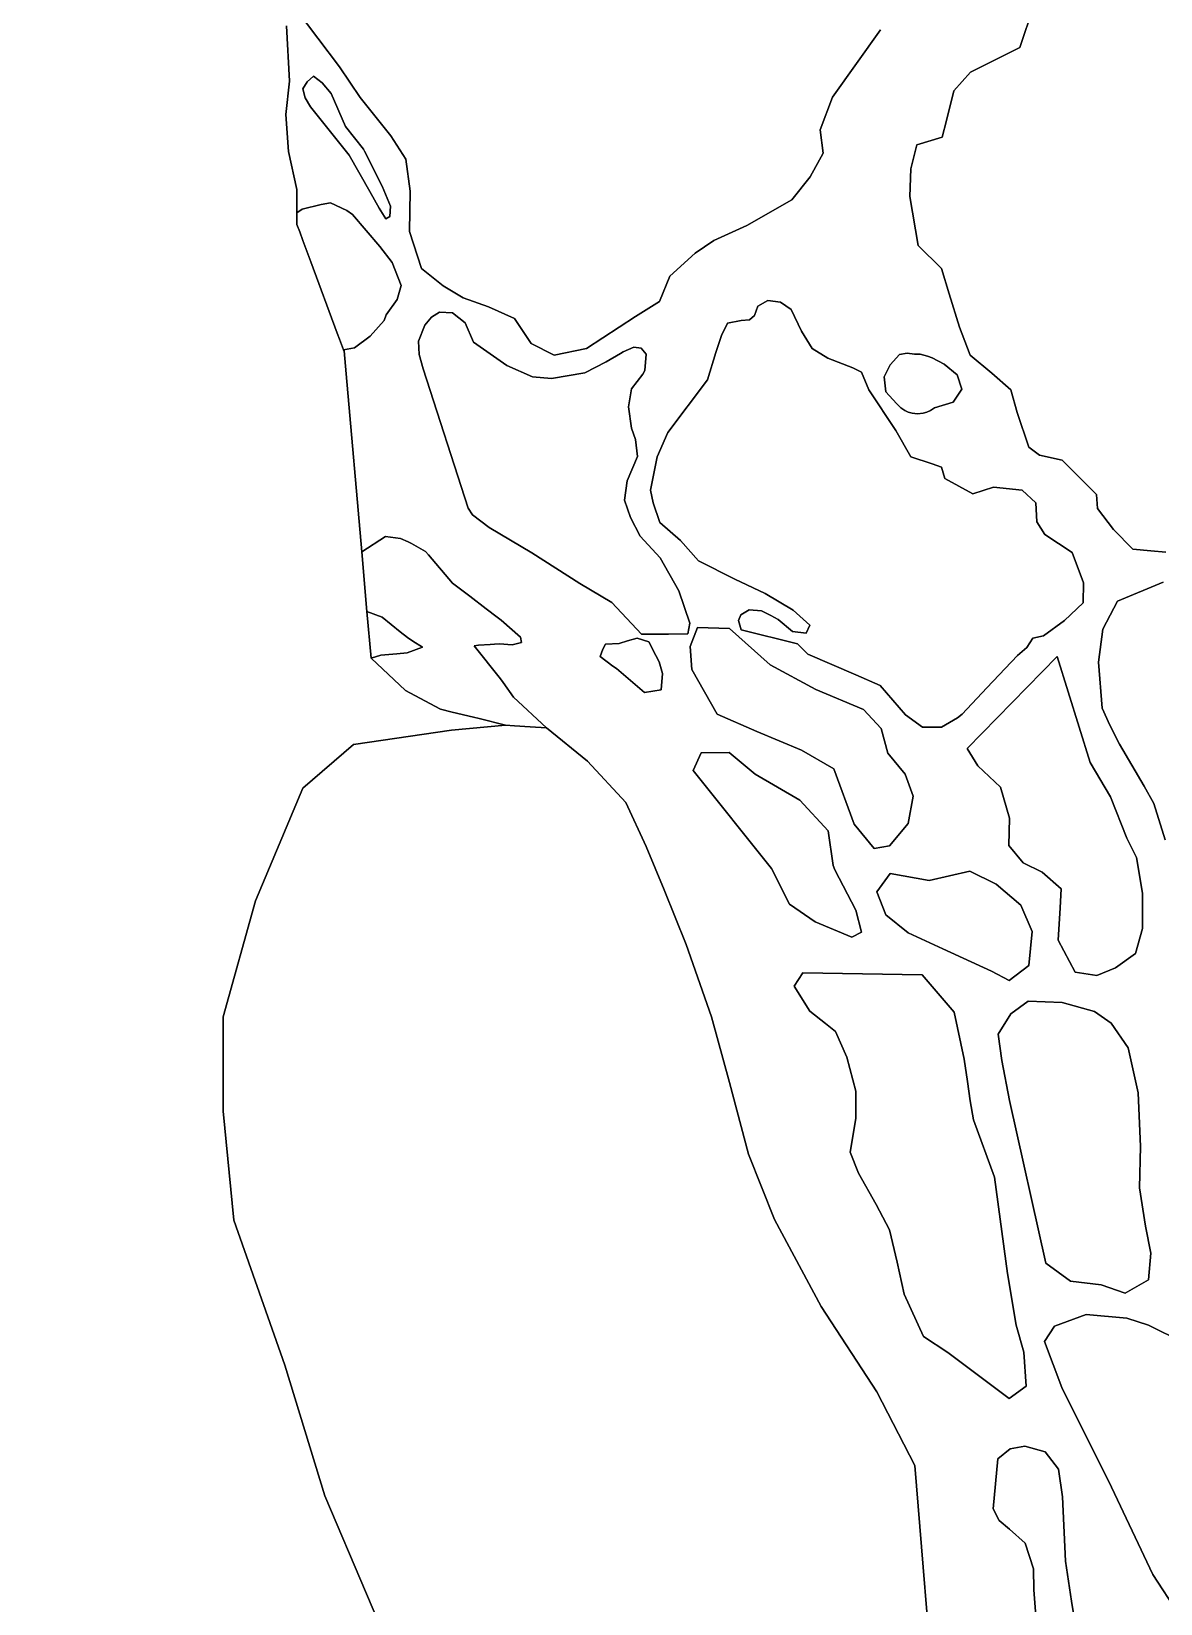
# Model space of a CAD drawing. Header units: inches. Extents: x 288635 to 1232953, y 676945 to 1655780.
# Drawn here: x 558628 to 568549, y 1561270 to 1575081 of the extents above; entities that cross this region are included whole.
import ezdxf

# ---------------------------------------------------------------- set-up
doc = ezdxf.new("R2010")
doc.units = ezdxf.units.IN
doc.header["$MEASUREMENT"] = 0
doc.layers.add('Images', color=7, linetype='Continuous')
picture_1 = doc.add_image_def('image1.jpg', size_in_pixel=(2578, 3749))
picture_2 = doc.add_image_def('image2.jpg', size_in_pixel=(2586, 3753))

msp = doc.modelspace()

# ---------------------------------------------------------------- linework, layer by layer
at = {"color": 1}
for points in [[(566088.7092, 1575095.2319), (565665.375, 1574502.5641), (565559.5414, 1574216.8135), (565585.9998, 1574010.4381), (565469.5829, 1573804.0627), (565310.8326, 1573602.9789), (564913.9568, 1573375.4368), (564622.9146, 1573243.1449), (564458.8726, 1573132.0197), (564236.6221, 1572930.9359), (564146.6636, 1572708.6855), (563934.9965, 1572576.3936), (563506.3707, 1572295.9347), (563220.6201, 1572237.7262), (563019.5364, 1572338.2681), (562871.3694, 1572560.5185), (562643.8273, 1572661.0604), (562421.5768, 1572740.4355), (562246.9515, 1572846.2691), (562056.4511, 1572999.7277), (561950.6175, 1573322.52), (561955.9092, 1573677.0624), (561918.8675, 1573957.5213), (561786.5756, 1574163.8967), (561516.4291, 1574500.4973), (561335.794, 1574769.6042), (560954.6318, 1575274.4125)], [(560954.6318, 1575274.4125), (561335.794, 1574769.6042), (561516.4291, 1574500.4973), (561786.5756, 1574163.8967), (561918.8675, 1573957.5213), (561955.9092, 1573677.0624), (561950.6175, 1573322.52), (562056.4511, 1572999.7277), (562246.9515, 1572846.2691), (562421.5768, 1572740.4355), (562643.8273, 1572661.0604), (562871.3694, 1572560.5185), (563019.5364, 1572338.2681), (563220.6201, 1572237.7262), (563506.3707, 1572295.9347), (563934.9965, 1572576.3936), (564146.6636, 1572708.6855), (564236.6221, 1572930.9359), (564458.8726, 1573132.0197), (564622.9146, 1573243.1449), (564913.9568, 1573375.4368), (565310.8326, 1573602.9789), (565469.5829, 1573804.0627), (565585.9998, 1574010.4381), (565559.5414, 1574216.8135), (565665.375, 1574502.5641), (566088.7092, 1575095.2319)], [(568596.9631, 1570505.1432), (568462.9917, 1570518.7131), (568305.8288, 1570534.0588), (568134.3785, 1570705.5092), (567994.6782, 1570889.6595), (567985.0696, 1571013.4013), (567749.4655, 1571249.0055), (567683.4441, 1571315.0269), (567486.6772, 1571359.5605), (567391.427, 1571429.4106), (567288.8991, 1571733.4161), (567232.6767, 1571931.0616), (567065.812, 1572079.0359), (566877.076, 1572235.8622), (566781.8258, 1572483.5127), (566692.9256, 1572775.6133), (566623.0754, 1572997.8638), (566419.875, 1573201.0642), (566346.6749, 1573631.7484), (566356.3749, 1573874.1655), (566407.175, 1574083.7159), (566629.4255, 1574153.5661), (566667.2406, 1574299.619), (566734.1058, 1574557.8713), (566878.2879, 1574722.6433), (567312.9021, 1574939.9504), (567431.9648, 1575297.1386)], [(567431.9648, 1575297.1386), (567312.9021, 1574939.9504), (566878.2879, 1574722.6433), (566734.1058, 1574557.8713), (566667.2406, 1574299.619), (566629.4255, 1574153.5661), (566407.175, 1574083.7159), (566356.3749, 1573874.1655), (566346.6749, 1573631.7484), (566419.875, 1573201.0642), (566623.0754, 1572997.8638), (566692.9256, 1572775.6133), (566781.8258, 1572483.5127), (566877.076, 1572235.8622), (567065.812, 1572079.0359), (567232.6767, 1571931.0616), (567288.8991, 1571733.4161), (567391.427, 1571429.4106), (567486.6772, 1571359.5605), (567683.4441, 1571315.0269), (567749.4655, 1571249.0055), (567985.0696, 1571013.4013), (567994.6782, 1570889.6595), (568134.3785, 1570705.5092), (568305.8288, 1570534.0588), (568462.9917, 1570518.7131), (568596.9631, 1570505.1432)], [(560869.85, 1575131.3752), (560895.1374, 1574645.6253), (560863.3874, 1574351.9372), (560887.1999, 1574026.4991), (560958.6375, 1573693.1234), (560959.3925, 1573611.4302), (560960.5359, 1573487.6978), (560961.495, 1573383.9068), (560985.2419, 1573320.0871), (561013.2604, 1573244.7874), (561083.4876, 1573056.0517), (561315.8408, 1572431.6026), (561336.2581, 1572376.731), (561371.1465, 1572282.9685), (561374.5062, 1572273.9393), (561392.1762, 1572073.6794), (561530.1812, 1570509.6221), (561576.4517, 1569985.2226), (561612.6316, 1569575.1839), (561913.7349, 1569291.8227), (562040.189, 1569223.8366), (562221.3137, 1569126.4578), (562323.952, 1569101.9646), (562512.2511, 1569056.572), (562561.4856, 1569044.4243), (562792.4138, 1568985.2928), (562319.6369, 1568943.4252), (561458.7786, 1568815.7593), (561012.4549, 1568433.0806), (560598.1061, 1567444.604), (560311.2992, 1566424.2622), (560311.423, 1565595.2694), (560407.2189, 1564638.7533), (560853.79, 1563363.4463), (561204.6891, 1562215.6622), (561938.286, 1560494.0172)], [(566567.9553, 1560303.798), (566388.7187, 1562481.1187), (566055.675, 1563130.8239), (565566.7241, 1563880.1254), (565157.6376, 1564644.8747), (564929.2487, 1565217.747), (564762.3891, 1565848.6294), (564603.6388, 1566425.4222), (564381.3884, 1567060.4235), (564188.2421, 1567539.9817), (564029.4918, 1567920.321), (563850.8977, 1568307.2749), (563512.8629, 1568671.3495), (563153.1899, 1568962.8518), (562865.1107, 1569233.1918), (562773.8869, 1569360.6612), (562749.0784, 1569393.5448), (562518.2227, 1569684.6957), (562556.3817, 1569688.1202), (562658.3499, 1569696.2392), (562695.6979, 1569698.4525), (562742.1646, 1569699.9276), (562853.05, 1569692.5569), (562934.3302, 1569711.6069), (562924.1702, 1569758.597), (562755.6968, 1569907.8978), (562720.0079, 1569935.4471), (562622.6146, 1570009.9476), (562479.893, 1570118.8952), (562328.301, 1570233.896), (562115.491, 1570483.8239), (562090.2116, 1570513.5125), (561966.2526, 1570581.917), (561937.2274, 1570597.2137), (561871.1001, 1570625.0567), (561738.3542, 1570643.7999), (561530.1812, 1570509.6221), (561392.1762, 1572073.6794), (561374.5062, 1572273.9393), (561371.1465, 1572282.9685), (561465.8735, 1572300.6178), (561604.5154, 1572403.2763), (561726.224, 1572542.9766), (561744.4216, 1572591.511), (561841.4767, 1572725.5395), (561876.4018, 1572849.3647), (561797.0266, 1573052.5651), (561689.4333, 1573191.3463), (561450.0942, 1573474.2016), (561400.1508, 1573506.591), (561257.2755, 1573576.4412), (561174.1636, 1573560.2805), (561007.2967, 1573519.2911), (560960.5359, 1573487.6978), (560959.3925, 1573611.4302), (560958.6375, 1573693.1234), (560887.1999, 1574026.4991), (560863.3874, 1574351.9372), (560895.1374, 1574645.6253), (560869.85, 1575131.3752)], [(568589.4451, 1567980.2729), (568488.8609, 1568298.7896), (568405.0408, 1568449.6659), (568187.1083, 1568818.4746), (568103.2882, 1568986.115), (568036.232, 1569136.9913), (568002.704, 1569539.3281), (568041.3833, 1569829.583), (568170.3443, 1570075.7771), (568572.6811, 1570243.4175)], [(568572.6811, 1570243.4175), (568170.3443, 1570075.7771), (568041.3833, 1569829.583), (568002.704, 1569539.3281), (568036.232, 1569136.9913), (568103.2882, 1568986.115), (568187.1083, 1568818.4746), (568405.0408, 1568449.6659), (568488.8609, 1568298.7896), (568589.4451, 1567980.2729)], [(561938.286, 1560494.0172), (561204.6891, 1562215.6622), (560853.79, 1563363.4463), (560407.2189, 1564638.7533), (560311.423, 1565595.2694), (560311.2992, 1566424.2622), (560598.1061, 1567444.604), (561012.4549, 1568433.0806), (561458.7786, 1568815.7593), (562319.6369, 1568943.4252), (562792.4138, 1568985.2928), (562873.8119, 1568980.2297), (563011.0292, 1568971.6945), (563153.1899, 1568962.8518), (563512.8629, 1568671.3495), (563850.8977, 1568307.2749), (564029.4918, 1567920.321), (564188.2421, 1567539.9817), (564381.3884, 1567060.4235), (564603.6388, 1566425.4222), (564762.3891, 1565848.6294), (564929.2487, 1565217.747), (565157.6376, 1564644.8747), (565566.7241, 1563880.1254), (566055.675, 1563130.8239), (566388.7187, 1562481.1187), (566567.9553, 1560303.798)], [(568707.334, 1561179.8577), (568482.4075, 1561523.4826), (568117.2817, 1562293.4216), (567680.7184, 1563166.5484), (567529.9056, 1563571.3617), (567617.2182, 1563706.2994), (567895.0313, 1563809.4872), (568252.2195, 1563777.7371), (568442.7199, 1563714.237), (568752.283, 1563563.4242), (569038.0336, 1563555.4866), (569268.2215, 1563452.2989), (569442.8469, 1563206.2359), (569514.2845, 1562912.5479), (569593.6597, 1562460.1095), (569577.7847, 1561634.6078), (569593.6597, 1560928.1689)], [(569593.6597, 1560928.1689), (569577.7847, 1561634.6078), (569593.6597, 1562460.1095), (569514.2845, 1562912.5479), (569442.8469, 1563206.2359), (569268.2215, 1563452.2989), (569038.0336, 1563555.4866), (568752.283, 1563563.4242), (568442.7199, 1563714.237), (568252.2195, 1563777.7371), (567895.0313, 1563809.4872), (567617.2182, 1563706.2994), (567529.9056, 1563571.3617), (567680.7184, 1563166.5484), (568117.2817, 1562293.4216), (568482.4075, 1561523.4826), (568707.334, 1561179.8577)]]:
    msp.add_lwpolyline(points, dxfattribs=at)
for points in [[(561776.1908, 1573454.797), (561741.9138, 1573434.7036), (561684.7637, 1573527.8371), (561602.2135, 1573676.0041), (561420.9924, 1573994.1183), (561079.8857, 1574418.5184), (561032.829, 1574497.2724), (561013.779, 1574577.7059), (561049.7624, 1574636.9727), (561106.9125, 1574687.7728), (561183.1127, 1574628.506), (561261.4295, 1574535.3725), (561388.4298, 1574245.3886), (561545.9091, 1574047.2189), (561553.2935, 1574028.2217), (561710.1637, 1573722.5708), (561782.1305, 1573546.8872), (561776.1908, 1573454.797)], [(561183.1127, 1574628.506), (561106.9125, 1574687.7728), (561049.7624, 1574636.9727), (561013.779, 1574577.7059), (561032.829, 1574497.2724), (561079.8857, 1574418.5184), (561420.9924, 1573994.1183), (561602.2135, 1573676.0041), (561684.7637, 1573527.8371), (561741.9138, 1573434.7036), (561776.1908, 1573454.797), (561782.1305, 1573546.8872), (561710.1637, 1573722.5708), (561553.2935, 1574028.2217), (561545.9091, 1574047.2189), (561388.4298, 1574245.3886), (561261.4295, 1574535.3725), (561183.1127, 1574628.506)], [(561465.8735, 1572300.6178), (561371.1465, 1572282.9685), (561336.2581, 1572376.731), (561315.8408, 1572431.6026), (561083.4876, 1573056.0517), (561013.2604, 1573244.7874), (560985.2419, 1573320.0871), (560961.495, 1573383.9068), (560960.5359, 1573487.6978), (561007.2967, 1573519.2911), (561174.1636, 1573560.2805), (561257.2755, 1573576.4412), (561400.1508, 1573506.591), (561450.0942, 1573474.2016), (561689.4333, 1573191.3463), (561797.0266, 1573052.5651), (561876.4018, 1572849.3647), (561841.4767, 1572725.5395), (561744.4216, 1572591.511), (561726.224, 1572542.9766), (561604.5154, 1572403.2763), (561465.8735, 1572300.6178)], [(566655.0025, 1571153.912), (566898.8812, 1571018.4238), (567081.9205, 1571078.4476), (567332.746, 1571049.8726), (567454.5074, 1570939.0487), (567462.9213, 1570773.647), (567533.8825, 1570661.2356), (567772.008, 1570502.4853), (567872.4971, 1570237.071), (567869.3221, 1570062.4456), (567704.2217, 1569906.8703), (567520.0714, 1569770.345), (567426.7656, 1569749.3647), (567375.1322, 1569669.0461), (567292.6964, 1569599.6265), (567022.3414, 1569315.2391), (566806.441, 1569083.4637), (566763.7689, 1569051.4596), (566625.4656, 1568969.1634), (566457.1903, 1568969.1634), (566307.965, 1569077.1137), (566085.7145, 1569334.2892), (565872.9891, 1569429.5394), (565450.7132, 1569610.5147), (565360.2256, 1569701.0024), (564863.3371, 1569823.2402), (564841.112, 1569905.7903), (564860.1621, 1569956.5904), (564933.1872, 1570001.0405), (565044.3124, 1569991.5155), (565123.6876, 1569950.2404), (565188.5653, 1569914.6517), (565314.188, 1569810.5401), (565434.8382, 1569794.6651), (565466.5883, 1569864.5152), (565320.538, 1569997.8655), (565076.0625, 1570143.9158), (564809.362, 1570267.741), (564488.6863, 1570429.6664), (564329.936, 1570607.4667), (564148.9606, 1570766.217), (564091.8105, 1570940.8424), (564066.4105, 1571051.9676), (564126.7356, 1571344.0682), (564218.8108, 1571556.7936), (564569.2045, 1572020.9372), (564642.018, 1572259.6977), (564692.8181, 1572410.4047), (564743.6182, 1572518.7782), (564863.8451, 1572542.4849), (564936.6585, 1572547.5649), (564982.3786, 1572586.5117), (565009.472, 1572667.7918), (565099.2189, 1572718.5919), (565210.9791, 1572703.3519), (565304.1126, 1572639.0051), (565393.8595, 1572447.6581), (565486.993, 1572296.9511), (565625.8466, 1572210.5909), (565844.287, 1572125.9241), (565920.4872, 1572088.6707), (565986.0669, 1571931.2381), (566224.1924, 1571574.0499), (566354.844, 1571345.1482), (566541.693, 1571281.6481), (566624.7196, 1571253.073), (566655.0025, 1571153.912)], [(565076.0625, 1570143.9158), (565320.538, 1569997.8655), (565466.5883, 1569864.5152), (565434.8382, 1569794.6651), (565314.188, 1569810.5401), (565188.5653, 1569914.6517), (565123.6876, 1569950.2404), (565044.3124, 1569991.5155), (564933.1872, 1570001.0405), (564860.1621, 1569956.5904), (564841.112, 1569905.7903), (564863.3371, 1569823.2402), (565360.2256, 1569701.0024), (565450.7132, 1569610.5147), (565872.9891, 1569429.5394), (566085.7145, 1569334.2892), (566307.965, 1569077.1137), (566457.1903, 1568969.1634), (566625.4656, 1568969.1634), (566763.7689, 1569051.4596), (566806.441, 1569083.4637), (567022.3414, 1569315.2391), (567292.6964, 1569599.6265), (567375.1322, 1569669.0461), (567426.7656, 1569749.3647), (567520.0714, 1569770.345), (567704.2217, 1569906.8703), (567869.3221, 1570062.4456), (567872.4971, 1570237.071), (567772.008, 1570502.4853), (567533.8825, 1570661.2356), (567462.9213, 1570773.647), (567454.5074, 1570939.0487), (567332.746, 1571049.8726), (567081.9205, 1571078.4476), (566898.8812, 1571018.4238), (566655.0025, 1571153.912), (566624.7196, 1571253.073), (566541.693, 1571281.6481), (566354.844, 1571345.1482), (566224.1924, 1571574.0499), (565986.0669, 1571931.2381), (565920.4872, 1572088.6707), (565844.287, 1572125.9241), (565625.8466, 1572210.5909), (565486.993, 1572296.9511), (565393.8595, 1572447.6581), (565304.1126, 1572639.0051), (565210.9791, 1572703.3519), (565099.2189, 1572718.5919), (565009.472, 1572667.7918), (564982.3786, 1572586.5117), (564936.6585, 1572547.5649), (564863.8451, 1572542.4849), (564743.6182, 1572518.7782), (564692.8181, 1572410.4047), (564642.018, 1572259.6977), (564569.2045, 1572020.9372), (564218.8108, 1571556.7936), (564126.7356, 1571344.0682), (564066.4105, 1571051.9676), (564091.8105, 1570940.8424), (564148.9606, 1570766.217), (564329.936, 1570607.4667), (564488.6863, 1570429.6664), (564809.362, 1570267.741), (565076.0625, 1570143.9158)], [(563031.3372, 1572048.0306), (563196.4376, 1572031.0972), (563490.6548, 1572081.8973), (563676.9219, 1572177.1475), (563802.5505, 1572251.4605), (563828.5709, 1572266.6726), (563922.4557, 1572306.2645), (563985.9558, 1572299.9144), (564028.2892, 1572246.9977), (564017.7059, 1572103.064), (564001.2705, 1572071.0582), (563901.289, 1571942.1971), (563873.7723, 1571783.4467), (563901.289, 1571595.063), (563935.1557, 1571495.5795), (563952.0891, 1571347.4125), (563863.8451, 1571132.8244), (563840.5617, 1570963.4908), (563891.3618, 1570811.0905), (563976.0286, 1570648.1068), (564153.829, 1570457.6064), (564316.8126, 1570167.6225), (564414.1795, 1569883.9886), (564395.9115, 1569789.2163), (564225.7739, 1569787.3153), (564147.7011, 1569786.4429), (564049.8062, 1569785.349), (563988.5207, 1569784.6642), (563728.3781, 1570063.9056), (563446.8609, 1570231.1226), (563025.6434, 1570499.9398), (562648.876, 1570722.1903), (562504.4288, 1570835.2467), (562466.819, 1570892.2601), (562069.1479, 1572118.4127), (562035.0414, 1572241.96), (562028.6914, 1572360.4936), (562083.7248, 1572500.1938), (562142.9916, 1572570.044), (562214.9584, 1572614.4941), (562329.2587, 1572608.1441), (562439.3256, 1572521.3605), (562511.5343, 1572351.4654), (562804.4196, 1572146.4457), (563031.3372, 1572048.0306)], [(564395.9115, 1569789.2163), (564414.1795, 1569883.9886), (564316.8126, 1570167.6225), (564153.829, 1570457.6064), (563976.0286, 1570648.1068), (563891.3618, 1570811.0905), (563840.5617, 1570963.4908), (563863.8451, 1571132.8244), (563952.0891, 1571347.4125), (563935.1557, 1571495.5795), (563901.289, 1571595.063), (563873.7723, 1571783.4467), (563901.289, 1571942.1971), (564001.2705, 1572071.0582), (564017.7059, 1572103.064), (564028.2892, 1572246.9977), (563985.9558, 1572299.9144), (563922.4557, 1572306.2645), (563828.5709, 1572266.6726), (563802.5505, 1572251.4605), (563676.9219, 1572177.1475), (563490.6548, 1572081.8973), (563196.4376, 1572031.0972), (563031.3372, 1572048.0306), (562804.4196, 1572146.4457), (562511.5343, 1572351.4654), (562439.3256, 1572521.3605), (562329.2587, 1572608.1441), (562214.9584, 1572614.4941), (562142.9916, 1572570.044), (562083.7248, 1572500.1938), (562028.6914, 1572360.4936), (562035.0414, 1572241.96), (562069.1479, 1572118.4127), (562466.819, 1570892.2601), (562504.4288, 1570835.2467), (562648.876, 1570722.1903), (563025.6434, 1570499.9398), (563446.8609, 1570231.1226), (563728.3781, 1570063.9056), (563988.5207, 1569784.6642), (564049.8062, 1569785.349), (564147.7011, 1569786.4429), (564225.7739, 1569787.3153), (564395.9115, 1569789.2163)], [(566321.8732, 1572254.4889), (566387.4758, 1572244.8922), (566435.8382, 1572247.2164), (566502.6624, 1572227.9144), (566541.8718, 1572214.2086), (566648.2638, 1572157.9688), (566762.5641, 1572063.9886), (566801.9341, 1571936.9883), (566728.274, 1571825.2281), (566562.3731, 1571773.0869), (566527.5458, 1571750.446), (566495.9531, 1571736.2346), (566462.557, 1571727.0274), (566414.3621, 1571722.3823), (566366.1671, 1571727.0274), (566332.7711, 1571736.2346), (566301.1783, 1571750.446), (566266.351, 1571773.0869), (566228.5555, 1571811.126), (566135.1828, 1571915.3983), (566121.2128, 1572046.2085), (566172.0129, 1572151.6187), (566254.563, 1572243.0589), (566321.8732, 1572254.4889)], [(566366.1671, 1571727.0274), (566414.3621, 1571722.3823), (566462.557, 1571727.0274), (566495.9531, 1571736.2346), (566527.5458, 1571750.446), (566562.3731, 1571773.0869), (566728.274, 1571825.2281), (566801.9341, 1571936.9883), (566762.5641, 1572063.9886), (566648.2638, 1572157.9688), (566541.8718, 1572214.2086), (566502.6624, 1572227.9144), (566435.8382, 1572247.2164), (566387.4758, 1572244.8922), (566321.8732, 1572254.4889), (566254.563, 1572243.0589), (566172.0129, 1572151.6187), (566121.2128, 1572046.2085), (566135.1828, 1571915.3983), (566228.5555, 1571811.126), (566266.351, 1571773.0869), (566301.1783, 1571750.446), (566332.7711, 1571736.2346), (566366.1671, 1571727.0274)], [(562934.3302, 1569711.6069), (562853.05, 1569692.5569), (562742.1646, 1569699.9276), (562695.6979, 1569698.4525), (562658.3499, 1569696.2392), (562556.3817, 1569688.1202), (562518.2227, 1569684.6957), (562749.0784, 1569393.5448), (562773.8869, 1569360.6612), (562865.1107, 1569233.1918), (563153.1899, 1568962.8518), (563011.0292, 1568971.6945), (562873.8119, 1568980.2297), (562792.4138, 1568985.2928), (562561.4856, 1569044.4243), (562512.2511, 1569056.572), (562323.952, 1569101.9646), (562221.3137, 1569126.4578), (562040.189, 1569223.8366), (561913.7349, 1569291.8227), (561612.6316, 1569575.1839), (561697.8345, 1569602.0142), (561838.7903, 1569612.857), (561930.1832, 1569621.9512), (562062.9602, 1569670.806), (561978.5684, 1569725.346), (561932.6494, 1569757.7747), (561868.0023, 1569806.8675), (561708.4179, 1569935.3899), (561576.4517, 1569985.2226), (561530.1812, 1570509.6221), (561738.3542, 1570643.7999), (561871.1001, 1570625.0567), (561937.2274, 1570597.2137), (561966.2526, 1570581.917), (562090.2116, 1570513.5125), (562115.491, 1570483.8239), (562328.301, 1570233.896), (562479.893, 1570118.8952), (562622.6146, 1570009.9476), (562720.0079, 1569935.4471), (562755.6968, 1569907.8978), (562924.1702, 1569758.597), (562934.3302, 1569711.6069)], [(561697.8345, 1569602.0142), (561612.6316, 1569575.1839), (561576.4517, 1569985.2226), (561708.4179, 1569935.3899), (561868.0023, 1569806.8675), (561932.6494, 1569757.7747), (561978.5684, 1569725.346), (562062.9602, 1569670.806), (561930.1832, 1569621.9512), (561838.7903, 1569612.857), (561697.8345, 1569602.0142)], [(566168.5462, 1567925.5185), (566032.947, 1567902.3674), (565857.6602, 1568117.3418), (565679.2885, 1568602.5604), (565394.6384, 1568765.5722), (565001.0699, 1568930.9371), (564653.8036, 1569083.0729), (564432.2146, 1569476.6414), (564415.6781, 1569678.3866), (564481.8241, 1569843.7515), (564762.9445, 1569837.1369), (565120.1327, 1569516.3289), (565521.118, 1569300.7794), (565939.9068, 1569124.4472), (566095.7857, 1568957.3955), (566153.36, 1568740.2315), (566304.1455, 1568557.2124), (566376.906, 1568362.0818), (566330.6038, 1568123.9564), (566168.5462, 1567925.5185)], [(565857.6602, 1568117.3418), (566032.947, 1567902.3674), (566168.5462, 1567925.5185), (566330.6038, 1568123.9564), (566376.906, 1568362.0818), (566304.1455, 1568557.2124), (566153.36, 1568740.2315), (566095.7857, 1568957.3955), (565939.9068, 1569124.4472), (565521.118, 1569300.7794), (565120.1327, 1569516.3289), (564762.9445, 1569837.1369), (564481.8241, 1569843.7515), (564415.6781, 1569678.3866), (564432.2146, 1569476.6414), (564653.8036, 1569083.0729), (565001.0699, 1568930.9371), (565394.6384, 1568765.5722), (565679.2885, 1568602.5604), (565857.6602, 1568117.3418)], [(564160.179, 1569295.5541), (564014.1287, 1569274.3874), (563767.4729, 1569483.3766), (563737.1913, 1569503.53), (563626.7779, 1569589.7714), (563647.9446, 1569655.3882), (563673.3447, 1569697.7216), (563793.158, 1569704.2449), (563864.7941, 1569726.8258), (563950.6286, 1569750.6383), (564054.3454, 1569718.8883), (564114.7338, 1569599.8812), (564142.9261, 1569544.3228), (564172.879, 1569439.4877), (564160.179, 1569295.5541)], [(564054.3454, 1569718.8883), (563950.6286, 1569750.6383), (563864.7941, 1569726.8258), (563793.158, 1569704.2449), (563673.3447, 1569697.7216), (563647.9446, 1569655.3882), (563626.7779, 1569589.7714), (563737.1913, 1569503.53), (563767.4729, 1569483.3766), (564014.1287, 1569274.3874), (564160.179, 1569295.5541), (564172.879, 1569439.4877), (564142.9261, 1569544.3228), (564114.7338, 1569599.8812), (564054.3454, 1569718.8883)], [(568153.0795, 1566854.8468), (567989.0375, 1566786.055), (567798.5372, 1566817.8051), (567650.3702, 1567098.264), (567667.0955, 1567382.5934), (567676.8286, 1567548.0565), (567508.3197, 1567695.6083), (567343.4529, 1567775.5986), (567216.4527, 1567929.0573), (567220.6615, 1568170.8447), (567142.3692, 1568442.35), (566943.3672, 1568628.9588), (566851.3269, 1568781.0173), (567639.7868, 1569590.6439), (567930.6932, 1568657.6165), (568110.7461, 1568357.6831), (568253.6214, 1567992.5574), (568338.2882, 1567823.2237), (568391.205, 1567511.0148), (568391.205, 1567198.8058), (568327.7049, 1566981.8471), (568153.0795, 1566854.8468)], [(567639.7868, 1569590.6439), (566851.3269, 1568781.0173), (566943.3672, 1568628.9588), (567142.3692, 1568442.35), (567220.6615, 1568170.8447), (567216.4527, 1567929.0573), (567343.4529, 1567775.5986), (567508.3197, 1567695.6083), (567676.8286, 1567548.0565), (567667.0955, 1567382.5934), (567650.3702, 1567098.264), (567798.5372, 1566817.8051), (567989.0375, 1566786.055), (568153.0795, 1566854.8468), (568327.7049, 1566981.8471), (568391.205, 1567198.8058), (568391.205, 1567511.0148), (568338.2882, 1567823.2237), (568253.6214, 1567992.5574), (568110.7461, 1568357.6831), (567930.6932, 1568657.6165), (567639.7868, 1569590.6439)], [(565922.9463, 1567167.7172), (565835.6336, 1567124.0609), (565514.1642, 1567258.9986), (565287.945, 1567413.7802), (565130.9718, 1567726.3525), (564442.1141, 1568587.4247), (564514.0372, 1568743.3141), (564759.6148, 1568746.175), (564986.3194, 1568556.7825), (565378.647, 1568327.2246), (565629.2582, 1568056.719), (565672.4291, 1567753.9855), (565685.9609, 1567716.0965), (565871.3524, 1567362.1864), (565922.9463, 1567167.7172)], [(565871.3524, 1567362.1864), (565685.9609, 1567716.0965), (565672.4291, 1567753.9855), (565629.2582, 1568056.719), (565378.647, 1568327.2246), (564986.3194, 1568556.7825), (564759.6148, 1568746.175), (564514.0372, 1568743.3141), (564442.1141, 1568587.4247), (565130.9718, 1567726.3525), (565287.945, 1567413.7802), (565514.1642, 1567258.9986), (565835.6336, 1567124.0609), (565922.9463, 1567167.7172), (565871.3524, 1567362.1864)], [(566874.1349, 1567702.3396), (567105.5788, 1567588.7826), (567320.6201, 1567404.6828), (567419.8391, 1567173.1719), (567391.3294, 1566874.4062), (567219.3499, 1566742.1142), (567064.233, 1566824.9693), (566637.2654, 1567022.5731), (566330.3481, 1567162.8026), (566134.556, 1567321.5529), (566055.1809, 1567522.6366), (566174.2436, 1567684.0328), (566515.5568, 1567620.5327), (566874.1349, 1567702.3396)], [(567064.233, 1566824.9693), (567219.3499, 1566742.1142), (567391.3294, 1566874.4062), (567419.8391, 1567173.1719), (567320.6201, 1567404.6828), (567105.5788, 1567588.7826), (566874.1349, 1567702.3396), (566515.5568, 1567620.5327), (566174.2436, 1567684.0328), (566055.1809, 1567522.6366), (566134.556, 1567321.5529), (566330.3481, 1567162.8026), (566637.2654, 1567022.5731), (567064.233, 1566824.9693)], [(567367.1993, 1563180.6038), (567220.2447, 1563070.8511), (566680.6042, 1563474.2919), (566466.2913, 1563617.1671), (566295.6347, 1563986.2616), (566236.1033, 1564268.0434), (566168.6344, 1564553.794), (566049.5717, 1564776.0445), (565894.7901, 1565049.8888), (565823.3525, 1565236.4204), (565870.867, 1565531.4811), (565870.867, 1565769.6065), (565791.6024, 1566069.8595), (565692.3835, 1566296.0788), (565604.7261, 1566365.2819), (565466.1643, 1566474.6729), (565331.2265, 1566692.9545), (565405.8392, 1566810.4298), (566453.8464, 1566793.5201), (566735.3731, 1566465.9416), (566824.2732, 1566053.1908), (566853.9066, 1565856.8695), (566875.0733, 1565684.89), (566905.699, 1565518.3158), (567089.3863, 1565014.1699), (567204.4802, 1564168.8245), (567279.8866, 1563716.3861), (567347.3555, 1563478.2606), (567367.1993, 1563180.6038)], [(567279.8866, 1563716.3861), (567204.4802, 1564168.8245), (567089.3863, 1565014.1699), (566905.699, 1565518.3158), (566875.0733, 1565684.89), (566853.9066, 1565856.8695), (566824.2732, 1566053.1908), (566735.3731, 1566465.9416), (566453.8464, 1566793.5201), (565405.8392, 1566810.4298), (565331.2265, 1566692.9545), (565466.1643, 1566474.6729), (565604.7261, 1566365.2819), (565692.3835, 1566296.0788), (565791.6024, 1566069.8595), (565870.867, 1565769.6065), (565870.867, 1565531.4811), (565823.3525, 1565236.4204), (565894.7901, 1565049.8888), (566049.5717, 1564776.0445), (566168.6344, 1564553.794), (566236.1033, 1564268.0434), (566295.6347, 1563986.2616), (566466.2913, 1563617.1671), (566680.6042, 1563474.2919), (567220.2447, 1563070.8511), (567367.1993, 1563180.6038), (567347.3555, 1563478.2606), (567279.8866, 1563716.3861)], [(568444.6973, 1564114.9685), (568239.6448, 1563995.9057), (568027.9777, 1564068.6663), (567756.7792, 1564101.7393), (567539.9458, 1564260.2172), (567222.4452, 1565688.97), (567154.8509, 1566039.8161), (567121.7779, 1566271.3269), (567234.2261, 1566449.921), (567386.3618, 1566562.3692), (567684.0187, 1566549.14), (567968.4463, 1566469.7648), (568115.6557, 1566369.6879), (568263.9628, 1566151.5656), (568352.0929, 1565755.3884), (568371.9367, 1565285.752), (568365.3221, 1564921.9492), (568418.2389, 1564584.6048), (568464.5411, 1564346.4793), (568444.6973, 1564114.9685)], [(568418.2389, 1564584.6048), (568365.3221, 1564921.9492), (568371.9367, 1565285.752), (568352.0929, 1565755.3884), (568263.9628, 1566151.5656), (568115.6557, 1566369.6879), (567968.4463, 1566469.7648), (567684.0187, 1566549.14), (567386.3618, 1566562.3692), (567234.2261, 1566449.921), (567121.7779, 1566271.3269), (567154.8509, 1566039.8161), (567222.4452, 1565688.97), (567539.9458, 1564260.2172), (567756.7792, 1564101.7393), (568027.9777, 1564068.6663), (568239.6448, 1563995.9057), (568444.6973, 1564114.9685), (568464.5411, 1564346.4793), (568418.2389, 1564584.6048)], [(567876.8381, 1560626.125), (567797.4629, 1560512.3539), (567681.046, 1560604.9583), (567602.1309, 1560777.3115), (567464.0152, 1561008.6325), (567436.8639, 1561388.7507), (567432.3372, 1561573.3352), (567358.2537, 1561800.8774), (567220.6701, 1561922.5859), (567131.4076, 1561999.6633), (567079.6757, 1562103.1271), (567119.3633, 1562539.6905), (567227.2847, 1562628.1429), (567355.6079, 1562653.2784), (567535.5249, 1562603.0074), (567651.9418, 1562449.1078), (567688.9835, 1562205.6907), (567712.7961, 1561642.127), (567765.7128, 1561290.2305), (567831.8588, 1560896.0005), (567876.8381, 1560626.125)], [(567535.5249, 1562603.0074), (567355.6079, 1562653.2784), (567227.2847, 1562628.1429), (567119.3633, 1562539.6905), (567079.6757, 1562103.1271), (567131.4076, 1561999.6633), (567220.6701, 1561922.5859), (567358.2537, 1561800.8774), (567432.3372, 1561573.3352), (567436.8639, 1561388.7507), (567464.0152, 1561008.6325), (567602.1309, 1560777.3115), (567681.046, 1560604.9583), (567797.4629, 1560512.3539), (567876.8381, 1560626.125), (567831.8588, 1560896.0005), (567765.7128, 1561290.2305), (567712.7961, 1561642.127), (567688.9835, 1562205.6907), (567651.9418, 1562449.1078), (567535.5249, 1562603.0074)]]:
    msp.add_lwpolyline(points, close=True, dxfattribs=at)

# ---------------------------------------------------------------- pictures from other files: only their frames are drawn
at = {"layer": 'Images', "color": 5, "ltscale": 3}
image = msp.add_image(picture_1, insert=(572053.9354, 1547043.7773), size_in_units=(43543.6009, 63322.3273), rotation=5.935678115, dxfattribs=at)
image.dxf.flags = 7
at = {"layer": 'Images'}
image = msp.add_image(picture_2, insert=(558628.1137, 1501695.41), size_in_units=(43471.2794, 63088.8289), rotation=-14.908366421, dxfattribs=at)
image.dxf.flags = 7

doc.saveas('drawing.dxf')
